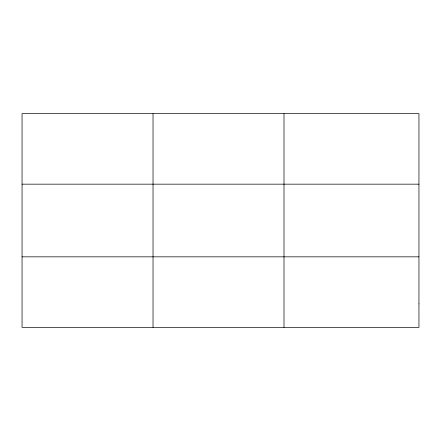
<?xml version="1.0" encoding="UTF-8"?>
<svg xmlns="http://www.w3.org/2000/svg" width="441" height="441" viewBox="0 0 441 441"><rect width="100%" height="100%" fill="white"/><g stroke="black" fill="none" stroke-linecap="round" stroke-linejoin="round"><path stroke-width="0.66" d="M153.027 113.646L153.027 327.354M284.004 113.646L284.004 327.354M22.05 184.167L418.95 184.167M22.05 256.833L418.95 256.833M418.95 303.849L418.95 327.354L22.05 327.354L22.05 113.646L418.95 113.646L418.95 303.849"/></g></svg>
